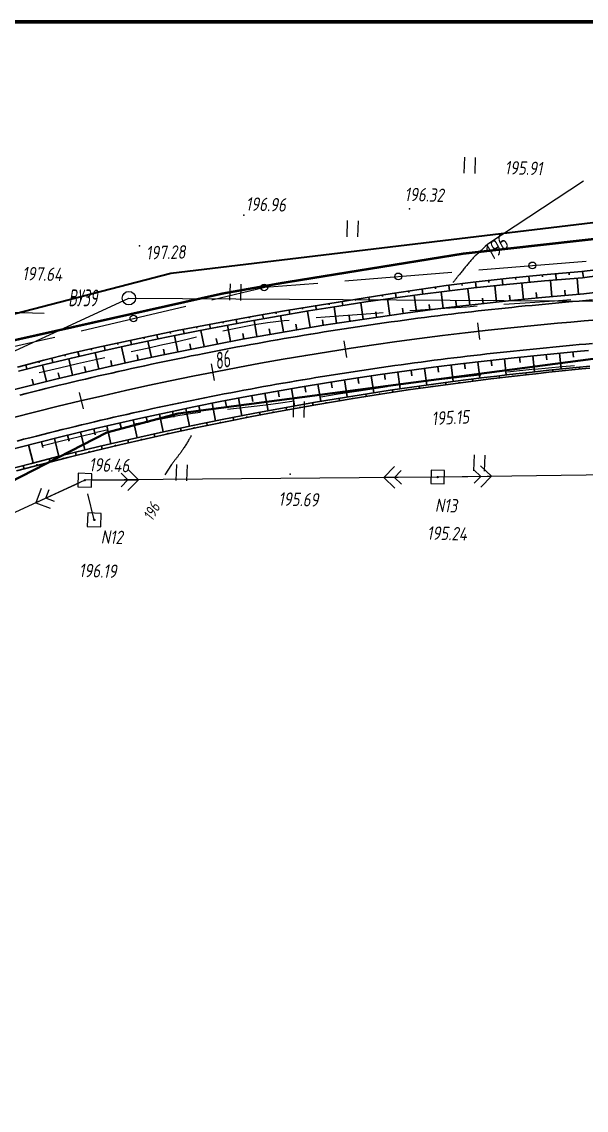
# Paper-space layout 'Лист1' of a CAD drawing. Header units: millimetres. Extents: x -631 to 409, y -3 to 286.
# Drawn here: x -192.5 to -108.6, y 124.6 to 286.5 of the extents above; entities that cross this region are included whole.
import ezdxf

# ---------------------------------------------------------------- set-up
doc = ezdxf.new("R2010")
doc.units = ezdxf.units.MM
doc.linetypes.add('CONTI', pattern=[0])
for name, color, linetype, lineweight in [('10', 1, 'Continuous', 35), ('КОПИЯ_ОСЬ_13_ОТКОСЫ', 7, 'Continuous', 30), ('КОПИЯ_ОСЬ_ГРАНИЦЫ_ПОЛОС', 7, 'Continuous', 30), ('ОСЬ_ВЕРХ_ПОКРЫТИЯ_ГРАНИЦЫ_ПОЛОС', 7, 'Continuous', 30), ('ОСЬ_ВЕРХ_ПОКРЫТИЯ_ОСЬ', 1, 'Continuous', 30)]:
    doc.layers.add(name, color=color, linetype=linetype, lineweight=lineweight)
for name, color, linetype in [('_Оформление', 7, 'Continuous'), ('_Ростелеком', 6, 'Continuous'), ('GOR_BDEFAULT', 212, 'CONTI'), ('NAD_MDEFAULT', 7, 'CONTI'), ('PI_OTDEFAULT', 172, 'CONTI'), ('PI_TTDEFAULT', 5, 'CONTI'), ('PLN_O', 7, 'CONTI'), ('SIT_LDEFAULT', 7, 'CONTI'), ('USLZNDEFAULT', 7, 'CONTI'), ('ZAPSKDEFAULT', 7, 'CONTI'), ('КОПИЯ_ОСЬ_ТАНГЕНСЫ', 1, 'Continuous'), ('ОСЬ_ВЕРХ_ПОКРЫТИЯ_ПИКЕТЫ', 1, 'Continuous')]:
    doc.layers.add(name, color=color, linetype=linetype)
doc.styles.add('eskd', font='isocpeur.ttf', dxfattribs={"width": 1.2, "height": 2})
doc.styles.add('SHRFT', font='isocpeui.ttf')
doc.styles.get("Standard").update_dxf_attribs({"font": 'isocpeui.ttf'})
doc.linetypes.add('Связь', pattern='A,12.5,[130,ltypeshp.shx,S=1,R=-30,X=0,Y=0.9],1,[130,ltypeshp.shx,S=1,R=-30,X=0,Y=0.9],1,[130,ltypeshp.shx,S=1,R=-30,X=0,Y=0.9],4.5', length=19)

# ---------------------------------------------------------------- blocks, each defined once
blk = doc.blocks.new('BL_2011')
at = {"color": 0}
for p, q in [((0, 0), (0, 2.4)), ((1.6, 0), (1.6, 2.4))]:
    blk.add_line(p, q, dxfattribs=at)
blk = doc.blocks.new('BL_27')
at = {"color": 0}
for p, q in [((1, 1), (-1, 1)), ((-1, 1), (-1, -1)), ((1, -1), (1, 1)), ((-1, -1), (1, -1))]:
    blk.add_line(p, q, dxfattribs=at)
blk.add_circle((0, 0), 0.1, dxfattribs=at)

psp = doc.layouts.new('Лист1')

# ---------------------------------------------------------------- linework, layer by layer
at = {"layer": '10'}
for points in [[(-92.37, 258.43), (-170.38, 249.03), (-226.68, 234.41), (-242.31, 227.91), (-240.32, 222.54), (-285.42, 203.07), (-319.07, 188.56), (-323.09, 192.71), (-345.73, 183.06), (-454.27, 132.44), (-502.54, 98.35), (-496.17, 91.76), (-522.51, 73.93), (-531.79, 66.03), (-540.25, 58.84), (-582.85, 36.58), (-595.47, 25.73), (-599.68, 15.14)], [(358.59, 198.79), (260.03, 220.95), (172.12, 231.93), (84.45, 235.37), (-3.92, 238.51), (-96.69, 237.8), (-169.26, 228.22), (-179.86, 225.38), (-179.86, 225.38), (-219.76, 204.92), (-333.48, 155.76), (-439.31, 106.41), (-511.15, 56.46), (-555.55, 25.63), (-567.6, 12.84)], [(-567.6, 12.84), (-555.55, 25.63), (-511.15, 56.46), (-439.31, 106.41), (-333.48, 155.76), (-219.76, 204.92), (-179.86, 225.38), (-179.86, 225.38), (-169.26, 228.22), (-96.69, 237.8), (-3.92, 238.51), (84.45, 235.37), (172.12, 231.93), (260.03, 220.95), (358.59, 198.79)]]:
    psp.add_lwpolyline(points, dxfattribs=at)
at = {"layer": '_Оформление', "lineweight": 70, "ltscale": 200}
psp.add_lwpolyline([(409.25, 286.47), (-630.97, 286.47), (-630.97, 0.59), (409.25, 0.59)], close=True, dxfattribs=at)
at = {"layer": '_Ростелеком', "color": 5, "linetype": 'Связь', "const_width": 0.35}
psp.add_lwpolyline([(-104.02, 254.56), (-126.94, 251.99), (-153.92, 247.62), (-162.7, 246.06), (-198.28, 238.08), (-198.28, 238.08), (-240.32, 222.54), (-281.7, 204.68), (-319.07, 188.56), (-367.97, 169.88), (-391.2, 158.85), (-418.54, 146.96), (-437.37, 136.31), (-458.85, 122.81), (-496.17, 91.76), (-525.48, 71.05), (-540.25, 58.84)], dxfattribs=at)
at = {"layer": 'GOR_BDEFAULT', "color": 212, "elevation": 196, "flags": 128}
for points in [[(-109.01, 262.76), (-123.25, 253.4), (-123.63, 253.06), (-123.95, 252.76), (-124.25, 252.49), (-124.51, 252.26), (-124.73, 252.03), (-124.94, 251.84), (-125.12, 251.67), (-125.27, 251.5), (-125.42, 251.36), (-125.54, 251.23), (-125.65, 251.09), (-125.76, 250.98), (-125.86, 250.85), (-125.96, 250.74), (-126.06, 250.61), (-126.17, 250.49), (-126.27, 250.36), (-126.38, 250.24), (-126.49, 250.1), (-126.59, 249.98), (-126.7, 249.84), (-126.8, 249.72), (-126.91, 249.58), (-127.02, 249.46), (-127.12, 249.33), (-127.22, 249.21), (-127.32, 249.09), (-127.41, 248.97), (-127.51, 248.86), (-127.59, 248.75), (-127.68, 248.64), (-127.76, 248.54), (-127.83, 248.45), (-127.91, 248.35), (-127.97, 248.27), (-128.03, 248.18), (-128.09, 248.11), (-128.15, 248.03), (-128.2, 247.96), (-128.25, 247.9), (-128.29, 247.84), (-128.33, 247.79), (-128.37, 247.74), (-128.4, 247.7)], [(-167.32, 224.94), (-167.37, 224.86), (-167.41, 224.77), (-167.47, 224.67), (-167.54, 224.57), (-167.6, 224.45), (-167.67, 224.34), (-167.74, 224.21), (-167.82, 224.09), (-167.9, 223.96), (-167.97, 223.82), (-168.05, 223.7), (-168.13, 223.57), (-168.21, 223.43), (-168.29, 223.3), (-168.38, 223.18), (-168.46, 223.06), (-168.53, 222.93), (-168.61, 222.82), (-168.69, 222.71), (-168.77, 222.61), (-168.84, 222.5), (-168.91, 222.4), (-168.99, 222.3), (-169.05, 222.2), (-169.13, 222.11), (-169.2, 222.03), (-169.27, 221.93), (-169.34, 221.85), (-169.39, 221.76), (-169.46, 221.69), (-169.53, 221.6), (-169.59, 221.53), (-169.64, 221.45), (-169.71, 221.38), (-169.76, 221.3), (-169.82, 221.23), (-169.88, 221.16), (-169.93, 221.1), (-169.98, 221.03), (-170.03, 220.96), (-170.08, 220.89), (-170.13, 220.83), (-170.18, 220.77), (-170.23, 220.71), (-170.28, 220.65), (-171.25, 219.13)]]:
    psp.add_lwpolyline(points, dxfattribs=at)
at = {"layer": 'NAD_MDEFAULT', "color": 0}
psp.add_line((-207.55, 243.64), (-189.18, 243.13), dxfattribs=at)
at = {"layer": 'PI_TTDEFAULT', "color": 5}
for p in [(-159.49, 257.73, 196.96), (-134.88, 258.68, 196.32), (-175.04, 253.18, 197.28), (-152.64, 219.22, 195.69), (-130.7, 218.78, 195.24), (-183.15, 218.31, 196.46), (-181.75, 212.41, 196.19)]:
    psp.add_point(p, dxfattribs=at)
at = {"layer": 'PLN_O'}
for p, q in [((-124.58, 249.6), (-108.64, 250.9)), ((-144.52, 247.96), (-128.57, 249.26)), ((-156.38, 246.99), (-148.5, 247.63)), ((-164.25, 245.13), (-156.38, 246.99)), ((-183.71, 240.51), (-168.14, 244.2)), ((-189.46, 239.16), (-187.6, 239.59)), ((-203.2, 236.05), (-189.46, 239.16))]:
    psp.add_line(p, q, dxfattribs=at)
for centre in [(-116.62, 250.25), (-136.55, 248.61), (-156.47, 246.97), (-175.93, 242.35)]:
    psp.add_circle(centre, 0.5, dxfattribs=at)
at = {"layer": 'SIT_LDEFAULT', "color": 7}
for p, q in [((-117.67, 244.65), (-120.85, 244.44)), ((-113.36, 244.94), (-117.67, 244.65)), ((-110.88, 245.12), (-113.35, 244.95)), ((-144.05, 242.8), (-147.43, 242.55)), ((-140.61, 243.06), (-144.05, 242.8)), ((-138.8, 243.19), (-140.61, 243.06)), ((-133.93, 243.54), (-134.81, 243.48)), ((-130.44, 243.8), (-133.93, 243.54)), ((-126.43, 244.06), (-130.44, 243.8)), ((-124.84, 244.17), (-126.43, 244.06)), ((-158.24, 241.34), (-160.47, 240.92)), ((-156, 241.69), (-158.24, 241.34)), ((-153.51, 241.99), (-156, 241.69)), ((-152.77, 242.06), (-153.51, 241.99)), ((-147.42, 242.55), (-148.78, 242.44)), ((-166.53, 239.58), (-167.14, 239.43)), ((-160.47, 240.92), (-162.63, 240.47)), ((-173.88, 237.91), (-176.28, 237.38)), ((-171.57, 238.42), (-173.88, 237.91)), ((-169.36, 238.91), (-171.57, 238.42)), ((-167.14, 239.43), (-169.36, 238.91)), ((-180.19, 236.52), (-181.58, 236.2)), ((-186.91, 234.98), (-189.51, 234.38)), ((-184.26, 235.59), (-186.91, 234.98)), ((-181.58, 236.2), (-184.26, 235.59)), ((-120.33, 234.43), (-116.27, 234.85)), ((-116.27, 234.84), (-112.21, 235.23)), ((-112.21, 235.23), (-110.38, 235.39)), ((-189.51, 234.37), (-189.93, 234.27)), ((-134.25, 232.82), (-131.78, 233.14)), ((-131.78, 233.14), (-128.33, 233.55)), ((-128.33, 233.55), (-124.49, 233.98)), ((-124.49, 233.98), (-124.3, 234)), ((-145.51, 231.13), (-142.08, 231.67)), ((-142.08, 231.67), (-138.57, 232.21)), ((-138.57, 232.21), (-138.2, 232.26)), ((-154.06, 229.81), (-152.03, 230.1)), ((-148.07, 230.73), (-145.51, 231.13)), ((-169.3, 227.92), (-167.13, 228.27)), ((-167.13, 228.27), (-165.93, 228.43)), ((-161.95, 228.89), (-160.6, 229.03)), ((-160.6, 229.04), (-158.42, 229.28)), ((-158.42, 229.28), (-156.24, 229.53)), ((-156.24, 229.53), (-154.06, 229.81)), ((-175.78, 226.67), (-173.91, 227.06)), ((-173.91, 227.06), (-171.54, 227.51)), ((-171.54, 227.51), (-169.3, 227.92)), ((-183.94, 224.83), (-181.42, 225.42)), ((-181.42, 225.43), (-179.68, 225.83)), ((-189.4, 223.44), (-189.33, 223.46)), ((-189.32, 223.45), (-186.4, 224.22)), ((-186.4, 224.22), (-183.94, 224.83)), ((-137.11, 220.33), (-138.7, 218.71)), ((-122.69, 218.89), (-124.32, 220.47)), ((-130.7, 218.78), (-183.15, 218.31)), ((-177.76, 219.35), (-176.75, 218.36)), ((-175.15, 218.37), (-176.77, 219.96)), ((-131.7, 218.78), (-138.7, 218.71)), ((-138.7, 218.71), (-137.08, 217.12)), ((-137.1, 218.73), (-136.11, 219.73)), ((-136.09, 217.74), (-137.1, 218.73)), ((-77.9, 219.5), (-130.7, 218.78)), ((-129.7, 218.8), (-122.69, 218.89)), ((-125.3, 219.86), (-124.29, 218.87)), ((-124.29, 218.87), (-125.28, 217.86)), ((-124.27, 217.26), (-122.69, 218.89)), ((-183.15, 218.31), (-240.65, 191.77)), ((-184.06, 217.89), (-190.41, 214.95)), ((-189.64, 217.08), (-190.41, 214.95)), ((-188.96, 215.62), (-188.47, 216.95)), ((-183.14, 218.25), (-183.15, 218.31)), ((-182.15, 218.31), (-175.15, 218.37)), ((-176.75, 218.36), (-177.74, 217.35)), ((-176.74, 216.76), (-175.15, 218.37)), ((-187.64, 215.13), (-188.96, 215.62)), ((-181.75, 212.41), (-182.68, 216.3)), ((-190.41, 214.95), (-188.3, 214.17))]:
    psp.add_line(p, q, dxfattribs=at)
at = {"layer": 'КОПИЯ_ОСЬ_13_ОТКОСЫ'}
for points in [[(-193.17, 235.14), (-189.24, 236.16), (-185.31, 237.15), (-181.35, 238.05), (-177.39, 238.91), (-173.41, 239.74), (-169.44, 240.55), (-165.45, 241.32), (-161.47, 242.07), (-157.48, 242.8), (-153.48, 243.49), (-149.48, 244.15), (-145.47, 244.77), (-141.47, 245.44), (-137.46, 246.07), (-133.44, 246.67), (-129.43, 247.24), (-125.4, 247.77), (-120.06, 248.35), (-117.53, 248.61), (-115.01, 248.84), (-109.25, 249.33), (-107.24, 249.6)], [(-109.17, 249.34), (-109.04, 248.43)], [(-193.02, 234.54), (-189.08, 235.52), (-185.14, 236.47), (-180.44, 237.55), (-175.73, 238.58), (-171.01, 239.57), (-166.28, 240.52), (-163.44, 241.07), (-158.94, 241.92), (-154.43, 242.72), (-149.91, 243.49), (-145.38, 244.21), (-141.38, 244.81), (-137.36, 245.38), (-133.35, 245.91), (-129.33, 246.42), (-125.3, 246.89), (-120.47, 247.41), (-114.83, 247.94), (-109.18, 248.41), (-106.67, 248.73)], [(-193.02, 234.54), (-189.08, 235.52), (-185.14, 236.47), (-180.44, 237.55), (-175.73, 238.58), (-171.01, 239.57), (-166.28, 240.52), (-163.44, 241.07), (-158.94, 241.92), (-154.43, 242.72), (-149.91, 243.49), (-145.38, 244.21), (-141.38, 244.81), (-137.36, 245.38), (-133.35, 245.91), (-129.33, 246.42), (-125.3, 246.89), (-120.47, 247.41), (-114.83, 247.94), (-109.18, 248.41), (-106.67, 248.73)], [(-125.09, 247.81), (-124.99, 246.92)], [(-123.1, 248.02), (-123.07, 247.73)], [(-121.11, 248.24), (-121.02, 247.35)], [(-119.13, 248.45), (-119.1, 248.15)], [(-117.95, 245.19), (-118.19, 247.63)], [(-117.13, 248.64), (-117.05, 247.73)], [(-115.14, 248.83), (-115.12, 248.53)], [(-113.72, 245.59), (-113.94, 248.02)], [(-113.15, 249), (-113.07, 248.09)], [(-111.16, 249.17), (-111.13, 248.87)], [(-109.74, 245.94), (-109.95, 248.35)], [(-195.57, 231.28), (-191.62, 232.29), (-187.65, 233.28), (-183.68, 234.23), (-179.7, 235.15), (-175.71, 236.04), (-171.72, 236.9), (-167.72, 237.72), (-163.71, 238.51), (-159.69, 239.27), (-155.67, 240), (-151.65, 240.69), (-147.62, 241.35), (-143.58, 241.98), (-139.54, 242.57), (-135.49, 243.14), (-131.44, 243.67), (-127.39, 244.17), (-123.33, 244.63), (-119.27, 245.06), (-115.2, 245.46), (-108.98, 246.01), (-105.23, 246.49)], [(-136.98, 246.14), (-136.87, 245.45)], [(-135, 246.44), (-134.96, 246.21)], [(-133.02, 246.73), (-132.91, 245.97)], [(-131.04, 247.01), (-131, 246.76)], [(-129.88, 243.86), (-130.18, 246.31)], [(-129.06, 247.29), (-128.95, 246.46)], [(-127.08, 247.55), (-127.04, 247.28)], [(-125.91, 244.34), (-126.19, 246.79)], [(-121.93, 244.78), (-122.19, 247.22)], [(-115.96, 245.39), (-116.04, 246.2)], [(-111.73, 245.77), (-111.8, 246.57)], [(-146.85, 244.56), (-146.82, 244.37)], [(-144.87, 244.87), (-144.78, 244.3)], [(-142.9, 245.2), (-142.87, 245.01)], [(-141.77, 242.25), (-142.13, 244.7)], [(-140.93, 245.52), (-140.83, 244.89)], [(-138.95, 245.84), (-138.92, 245.63)], [(-137.81, 242.82), (-138.15, 245.27)], [(-133.84, 243.36), (-134.17, 245.81)], [(-131.86, 243.61), (-131.97, 244.43)], [(-127.89, 244.11), (-127.99, 244.92)], [(-123.92, 244.56), (-124.01, 245.38)], [(-119.94, 244.99), (-120.03, 245.81)], [(-156.72, 242.93), (-156.61, 242.34)], [(-154.75, 243.27), (-154.71, 243.07)], [(-153.62, 240.36), (-154.04, 242.79)], [(-152.77, 243.61), (-152.68, 243.02)], [(-150.8, 243.93), (-150.77, 243.74)], [(-149.67, 241.02), (-150.07, 243.46)], [(-148.83, 244.25), (-148.74, 243.68)], [(-145.72, 241.65), (-146.1, 244.1)], [(-143.75, 241.95), (-143.87, 242.77)], [(-139.79, 242.54), (-139.91, 243.36)], [(-135.83, 243.09), (-135.94, 243.91)], [(-164.59, 241.48), (-164.47, 240.87)], [(-162.62, 241.86), (-162.58, 241.65)], [(-161.49, 238.94), (-161.95, 241.36)], [(-160.65, 242.22), (-160.54, 241.62)], [(-158.69, 242.58), (-158.65, 242.38)], [(-157.56, 239.66), (-157.99, 242.09)], [(-151.65, 240.69), (-151.78, 241.5)], [(-147.7, 241.34), (-147.83, 242.15)], [(-174.4, 239.54), (-174.35, 239.32)], [(-172.44, 239.94), (-172.31, 239.31)], [(-170.48, 240.34), (-170.43, 240.13)], [(-169.34, 237.39), (-169.84, 239.81)], [(-168.51, 240.73), (-168.39, 240.1)], [(-166.55, 241.11), (-166.51, 240.9)], [(-165.42, 238.18), (-165.89, 240.59)], [(-159.52, 239.3), (-159.67, 240.11)], [(-155.59, 240.01), (-155.73, 240.82)], [(-180.26, 238.29), (-180.12, 237.62)], [(-178.31, 238.71), (-178.26, 238.49)], [(-177.16, 235.72), (-177.7, 238.16)], [(-176.35, 239.13), (-176.22, 238.48)], [(-173.25, 236.57), (-173.77, 239)], [(-167.38, 237.79), (-167.54, 238.6)], [(-163.45, 238.56), (-163.61, 239.37)], [(-194.31, 222.82), (-190.43, 223.83), (-186.53, 224.8), (-182.63, 225.75), (-178.72, 226.66), (-174.8, 227.54), (-170.88, 228.39), (-166.94, 229.21), (-163.01, 229.99), (-159.06, 230.74), (-155.11, 231.47), (-151.16, 232.15), (-147.2, 232.81), (-143.23, 233.44), (-139.26, 234.03), (-135.28, 234.59), (-131.3, 235.12), (-127.32, 235.61), (-123.33, 236.08), (-119.34, 236.51), (-115.39, 236.92), (-111.44, 237.3), (-109.47, 237.48), (-108.28, 237.59)], [(-188.05, 236.46), (-187.89, 235.81)], [(-186.11, 236.95), (-186.06, 236.73)], [(-184.96, 233.93), (-185.54, 236.37)], [(-184.17, 237.41), (-184.01, 236.73)], [(-182.22, 237.85), (-182.16, 237.63)], [(-181.06, 234.84), (-181.63, 237.28)], [(-175.21, 236.15), (-175.39, 236.96)], [(-171.3, 236.98), (-171.47, 237.79)], [(-120.74, 236.36), (-120.49, 233.96)], [(-118.54, 236.59), (-118.45, 235.79)], [(-116.55, 236.8), (-116.31, 234.42)], [(-114.56, 237), (-114.48, 236.21)], [(-112.57, 237.2), (-112.35, 234.84)], [(-110.58, 237.38), (-110.51, 236.6)], [(-195.16, 219.74), (-191.07, 220.82), (-186.98, 221.87), (-182.88, 222.87), (-181.06, 223.31), (-176.49, 224.38), (-171.91, 225.41), (-167.32, 226.39), (-162.72, 227.33), (-158.11, 228.23), (-153.5, 229.09), (-148.87, 229.9), (-144.24, 230.67), (-142.39, 230.97), (-137.75, 231.68), (-133.1, 232.36), (-128.45, 232.98), (-123.79, 233.57), (-121.91, 233.79), (-120.03, 234.01), (-116.64, 234.39), (-114.18, 234.65), (-108.09, 235.26)], [(-195.16, 219.74), (-191.07, 220.82), (-186.98, 221.87), (-182.88, 222.87), (-181.06, 223.31), (-176.49, 224.38), (-171.91, 225.41), (-167.32, 226.39), (-162.72, 227.33), (-158.11, 228.23), (-153.5, 229.09), (-148.87, 229.9), (-144.24, 230.67), (-142.39, 230.97), (-137.75, 231.68), (-133.1, 232.36), (-128.45, 232.98), (-123.79, 233.57), (-121.91, 233.79), (-120.03, 234.01), (-116.64, 234.39), (-114.18, 234.65), (-108.09, 235.26)], [(-193.3, 219.71), (-189.5, 220.71), (-185.68, 221.68), (-181.85, 222.61), (-177.95, 223.56), (-174.03, 224.47), (-170.11, 225.34), (-166.18, 226.19), (-162.24, 227.01), (-158.3, 227.79), (-154.35, 228.54), (-148.81, 229.53), (-143.26, 230.47), (-139.18, 231.12), (-135.1, 231.73), (-131.01, 232.31), (-126.91, 232.86), (-122.81, 233.37), (-117.1, 234.04), (-116.12, 234.14), (-114.16, 234.36), (-113.17, 234.46), (-109.25, 234.86), (-108.07, 234.97)], [(-191.93, 235.47), (-191.77, 234.85)], [(-189.99, 235.97), (-189.94, 235.76)], [(-188.85, 232.99), (-189.45, 235.43)], [(-183.01, 234.39), (-183.2, 235.2)], [(-179.11, 235.28), (-179.3, 236.1)], [(-134.64, 234.68), (-134.53, 233.84)], [(-132.66, 234.94), (-132.33, 232.46)], [(-130.68, 235.2), (-130.57, 234.37)], [(-128.69, 235.45), (-128.39, 232.99)], [(-126.71, 235.69), (-126.61, 234.87)], [(-124.72, 235.92), (-124.44, 233.49)], [(-122.73, 236.14), (-122.64, 235.33)], [(-113.57, 234.42), (-113.6, 234.71)], [(-111.58, 234.63), (-111.59, 234.72)], [(-109.59, 234.83), (-109.62, 235.11)], [(-190.79, 232.5), (-190.99, 233.32)], [(-186.9, 233.46), (-187.1, 234.28)], [(-144.54, 233.23), (-144.14, 230.69)], [(-142.56, 233.54), (-142.43, 232.69)], [(-140.58, 233.84), (-140.21, 231.31)], [(-138.6, 234.12), (-138.48, 233.28)], [(-136.62, 234.4), (-136.27, 231.9)], [(-125.49, 233.04), (-125.53, 233.35)], [(-123.51, 233.29), (-123.52, 233.39)], [(-121.52, 233.52), (-121.56, 233.83)], [(-119.53, 233.75), (-119.55, 233.86)], [(-117.55, 233.99), (-117.58, 234.28)], [(-115.56, 234.2), (-115.57, 234.3)], [(-154.4, 231.59), (-154.25, 230.73)], [(-152.43, 231.94), (-151.99, 229.36)], [(-150.46, 232.27), (-150.31, 231.41)], [(-148.49, 232.6), (-148.06, 230.04)], [(-146.51, 232.92), (-146.37, 232.07)], [(-137.38, 231.39), (-137.43, 231.73)], [(-135.4, 231.69), (-135.42, 231.8)], [(-133.42, 231.97), (-133.47, 232.3)], [(-131.44, 232.25), (-131.46, 232.36)], [(-129.46, 232.52), (-129.5, 232.84)], [(-127.48, 232.79), (-127.49, 232.89)], [(-162.27, 230.14), (-162.1, 229.26)], [(-160.3, 230.51), (-159.81, 227.9)], [(-158.34, 230.88), (-158.18, 230.01)], [(-156.37, 231.24), (-155.9, 228.64)], [(-149.22, 229.46), (-149.29, 229.83)], [(-147.25, 229.8), (-147.27, 229.93)], [(-145.28, 230.14), (-145.34, 230.49)], [(-143.31, 230.46), (-143.32, 230.58)], [(-141.33, 230.78), (-141.39, 231.13)], [(-139.35, 231.09), (-139.37, 231.2)], [(-170.11, 228.55), (-169.92, 227.67)], [(-168.15, 228.96), (-167.61, 226.33)], [(-166.19, 229.36), (-166.01, 228.48)], [(-164.23, 229.75), (-163.71, 227.13)], [(-157.09, 228.02), (-157.17, 228.41)], [(-155.13, 228.39), (-155.15, 228.52)], [(-153.16, 228.76), (-153.23, 229.13)], [(-151.19, 229.11), (-151.21, 229.24)], [(-177.92, 226.84), (-177.72, 225.96)], [(-175.97, 227.28), (-175.38, 224.63)], [(-174.02, 227.71), (-173.83, 226.83)], [(-172.06, 228.14), (-171.5, 225.5)], [(-164.94, 226.45), (-165.02, 226.86)], [(-162.98, 226.86), (-163.01, 226.99)], [(-161.02, 227.25), (-161.1, 227.65)], [(-159.06, 227.64), (-159.08, 227.77)], [(-185.71, 225.01), (-185.49, 224.12)], [(-183.77, 225.48), (-183.13, 222.81)], [(-181.82, 225.94), (-181.61, 225.05)], [(-179.87, 226.39), (-179.26, 223.74)], [(-172.76, 224.76), (-172.86, 225.2)], [(-170.81, 225.19), (-170.84, 225.34)], [(-168.85, 225.62), (-168.94, 226.04)], [(-166.9, 226.04), (-166.93, 226.18)], [(-191.53, 223.55), (-190.84, 220.88)], [(-189.59, 224.04), (-189.37, 223.15)], [(-187.65, 224.53), (-186.99, 221.86)], [(-180.55, 222.93), (-180.66, 223.41)], [(-178.6, 223.4), (-178.64, 223.56)], [(-176.66, 223.86), (-176.76, 224.32)], [(-174.71, 224.31), (-174.74, 224.46)], [(-184.43, 221.98), (-184.55, 222.47)], [(-182.49, 222.46), (-182.53, 222.62)], [(-192.18, 220), (-192.32, 220.5)], [(-190.25, 220.51), (-190.29, 220.68)], [(-188.31, 221.01), (-188.44, 221.5)], [(-186.37, 221.5), (-186.42, 221.66)]]:
    psp.add_lwpolyline(points, dxfattribs=at)
at = {"layer": 'КОПИЯ_ОСЬ_ГРАНИЦЫ_ПОЛОС'}
psp.add_lwpolyline([(-107.66, 245.11), (-108.66, 245.03), (-109.67, 244.95), (-110.67, 244.86), (-111.67, 244.78), (-112.67, 244.69), (-113.67, 244.6), (-114.67, 244.51), (-115.67, 244.41), (-116.67, 244.31), (-117.67, 244.22), (-118.67, 244.12), (-119.67, 244.01), (-120.67, 243.91), (-121.67, 243.8), (-122.67, 243.7), (-123.67, 243.59), (-124.67, 243.47), (-125.67, 243.36), (-126.67, 243.24), (-127.66, 243.13), (-128.66, 243.01), (-129.66, 242.88), (-130.66, 242.76), (-131.65, 242.63), (-132.65, 242.51), (-133.65, 242.38), (-134.64, 242.24), (-135.64, 242.11), (-136.64, 241.97), (-137.63, 241.84), (-138.63, 241.7), (-139.62, 241.55), (-140.62, 241.41), (-141.61, 241.26), (-142.61, 241.12), (-143.6, 240.97), (-144.59, 240.81), (-145.59, 240.66), (-146.58, 240.51), (-147.57, 240.35), (-148.57, 240.19), (-149.56, 240.03), (-150.55, 239.86), (-151.54, 239.7), (-152.53, 239.53), (-153.52, 239.36), (-154.51, 239.19), (-155.5, 239.01), (-156.49, 238.84), (-157.48, 238.66), (-158.47, 238.48), (-159.46, 238.3), (-160.45, 238.12), (-161.44, 237.93), (-162.43, 237.74), (-163.41, 237.55), (-164.4, 237.36), (-165.39, 237.17), (-166.37, 236.97), (-167.36, 236.78), (-168.34, 236.58), (-169.33, 236.37), (-170.31, 236.17), (-171.3, 235.97), (-172.28, 235.76), (-173.26, 235.55), (-174.25, 235.34), (-175.23, 235.13), (-176.21, 234.91), (-177.19, 234.69), (-178.17, 234.47), (-179.15, 234.25), (-180.13, 234.03), (-181.11, 233.81), (-182.09, 233.58), (-183.07, 233.35), (-184.05, 233.12), (-185.03, 232.89), (-186.01, 232.65), (-186.98, 232.42), (-187.96, 232.18), (-188.93, 231.94), (-189.91, 231.69), (-190.89, 231.45), (-191.86, 231.2), (-192.83, 230.95)], dxfattribs=at)
at = {"layer": 'КОПИЯ_ОСЬ_ТАНГЕНСЫ'}
for p, q in [((-256.77, 208.38), (-176.6, 245.38)), ((-176.6, 245.38), (-64.5, 244.66))]:
    psp.add_line(p, q, dxfattribs=at)
psp.add_circle((-176.6, 245.38), 1, dxfattribs=at)
at = {"layer": 'ОСЬ_ВЕРХ_ПОКРЫТИЯ_ГРАНИЦЫ_ПОЛОС'}
for points in [[(-195.57, 231.28), (-191.62, 232.29), (-187.65, 233.28), (-183.68, 234.23), (-179.7, 235.15), (-175.71, 236.04), (-171.72, 236.9), (-167.72, 237.72), (-163.71, 238.51), (-159.69, 239.27), (-155.67, 240), (-151.65, 240.69), (-147.62, 241.35), (-143.58, 241.98), (-139.54, 242.57), (-135.49, 243.14), (-131.44, 243.67), (-127.39, 244.17), (-123.33, 244.63), (-119.27, 245.06), (-115.2, 245.46), (-108.98, 246.01), (-105.23, 246.49)], [(-107.68, 238.64), (-108.66, 238.56), (-109.64, 238.47), (-110.62, 238.38), (-111.6, 238.29), (-112.58, 238.2), (-113.56, 238.11), (-114.54, 238.01), (-115.52, 237.91), (-116.5, 237.81), (-117.48, 237.71), (-118.46, 237.61), (-119.44, 237.5), (-120.42, 237.4), (-121.4, 237.3), (-122.39, 237.19), (-123.37, 237.08), (-124.35, 236.97), (-125.33, 236.86), (-126.31, 236.74), (-127.29, 236.62), (-128.27, 236.51), (-129.25, 236.39), (-130.23, 236.26), (-131.21, 236.14), (-132.19, 236.01), (-133.17, 235.88), (-134.15, 235.75), (-135.13, 235.62), (-136.11, 235.49), (-137.08, 235.35), (-138.06, 235.21), (-139.04, 235.07), (-140.02, 234.93), (-140.99, 234.79), (-141.97, 234.64), (-142.95, 234.49), (-143.92, 234.34), (-144.9, 234.19), (-145.87, 234.04), (-146.85, 233.88), (-147.82, 233.72), (-148.8, 233.56), (-149.77, 233.4), (-150.75, 233.24), (-151.72, 233.07), (-152.69, 232.91), (-153.67, 232.74), (-154.64, 232.57), (-155.61, 232.39), (-156.58, 232.22), (-157.56, 232.04), (-158.53, 231.86), (-159.5, 231.68), (-160.47, 231.5), (-161.44, 231.31), (-162.41, 231.13), (-163.38, 230.94), (-164.35, 230.75), (-165.32, 230.56), (-166.28, 230.36), (-167.25, 230.16), (-168.22, 229.97), (-169.19, 229.77), (-170.15, 229.56), (-171.12, 229.36), (-172.09, 229.15), (-173.05, 228.95), (-174.02, 228.74), (-174.98, 228.53), (-175.94, 228.31), (-176.91, 228.1), (-177.87, 227.88), (-178.83, 227.66), (-179.8, 227.44), (-180.76, 227.22), (-181.72, 226.99), (-182.68, 226.76), (-183.64, 226.53), (-184.6, 226.3), (-185.56, 226.07), (-186.52, 225.84), (-187.48, 225.6), (-188.44, 225.36), (-189.4, 225.12), (-190.35, 224.88), (-191.31, 224.63), (-192.27, 224.39), (-193.22, 224.14)], [(-194.31, 222.82), (-190.43, 223.83), (-186.53, 224.8), (-182.63, 225.75), (-178.72, 226.66), (-174.8, 227.54), (-170.88, 228.39), (-166.94, 229.21), (-163.01, 229.99), (-159.06, 230.74), (-155.11, 231.47), (-151.16, 232.15), (-147.2, 232.81), (-143.23, 233.44), (-139.26, 234.03), (-135.28, 234.59), (-131.3, 235.12), (-127.32, 235.61), (-123.33, 236.08), (-119.34, 236.51), (-115.39, 236.92), (-111.44, 237.3), (-109.47, 237.48), (-108.28, 237.59)]]:
    psp.add_lwpolyline(points, dxfattribs=at)
at = {"layer": 'ОСЬ_ВЕРХ_ПОКРЫТИЯ_ОСЬ'}
psp.add_lwpolyline([(-226.51, 217.91, -0.054754), (-119.8, 240.99), (-119.8, 240.99), (-118.81, 241.09), (-116.84, 241.28), (-114.87, 241.47), (-112.89, 241.66), (-110.92, 241.83), (-108.94, 242), (-106.97, 242.16)], format="xyb", dxfattribs=at)
at = {"layer": 'ОСЬ_ВЕРХ_ПОКРЫТИЯ_ПИКЕТЫ'}
for p, q in [((-124.43, 239.22), (-124.71, 241.71)), ((-144.2, 236.58), (-144.59, 239.05)), ((-163.85, 233.14), (-164.33, 235.59)), ((-163.85, 233.14), (-164.33, 235.59)), ((-183.35, 228.92), (-183.93, 231.35))]:
    psp.add_line(p, q, dxfattribs=at)

# ---------------------------------------------------------------- block references
at = {"layer": 'USLZNDEFAULT', "color": 7, "rotation": 358.4120607792389}
for p in [(-183.15, 218.31), (-130.7, 218.78), (-181.75, 212.41)]:
    psp.add_blockref('BL_27', p, dxfattribs=at)
at = {"layer": 'ZAPSKDEFAULT', "color": 7, "rotation": 358.4120607792389}
for p in [(-126.74, 263.94), (-144.15, 254.52), (-161.57, 245.1), (-152.15, 227.68), (-125.31, 219.69), (-169.56, 218.26)]:
    psp.add_blockref('BL_2011', p, dxfattribs=at)

# ---------------------------------------------------------------- texts
at = {"layer": 'GOR_BDEFAULT', "color": 212, "style": 'SHRFT', "width": 0.75}
for height, rotation, p in [(2.362, 40.6819, (-122.6, 250.86, 196)), (1.722, 61.3062, (-173.09, 212.11, 196))]:
    psp.add_text('196', height=height, rotation=rotation, dxfattribs=at).set_placement(p)
at = {"layer": 'NAD_MDEFAULT', "color": 7, "style": 'eskd', "oblique": 10, "width": 0.8}
for s, p in [('N13', (-131.11, 213.6)), ('N12', (-180.78, 208.9))]:
    psp.add_text(s, height=2, rotation=358.1429, dxfattribs=at).set_placement(p)
at = {"layer": 'PI_OTDEFAULT', "color": 172, "style": 'eskd', "oblique": 10, "width": 0.8}
for s, rotation, p in [('195.91', 358.4121, (-120.74, 263.8)), ('196.32', 358.4121, (-135.63, 259.83)), ('196.96', 358.4121, (-159.22, 258.4)), ('197.28', 1.4121, (-174.02, 251.12)), ('197.64', 358.4121, (-192.47, 248.06)), ('195.15', 2.6733, (-131.54, 226.49)), ('196.46', 358.4121, (-182.53, 219.64)), ('195.69', 358.4121, (-154.38, 214.54)), ('195.24', 358.4121, (-132.28, 209.48)), ('196.19', 358.4121, (-184.02, 203.92))]:
    psp.add_text(s, height=2, rotation=rotation, dxfattribs=at).set_placement(p)
at = {"layer": 'КОПИЯ_ОСЬ_ТАНГЕНСЫ', "width": 0.6}
psp.add_text('ВУ39', height=2.5, rotation=359.6318, dxfattribs=at).set_placement((-185.61, 244.19))
at = {"layer": 'ОСЬ_ВЕРХ_ПОКРЫТИЯ_ПИКЕТЫ', "width": 0.6}
psp.add_text('86', height=2.5, rotation=11.0683, dxfattribs=at).set_placement((-163.58, 234.78))

doc.saveas('drawing.dxf')
